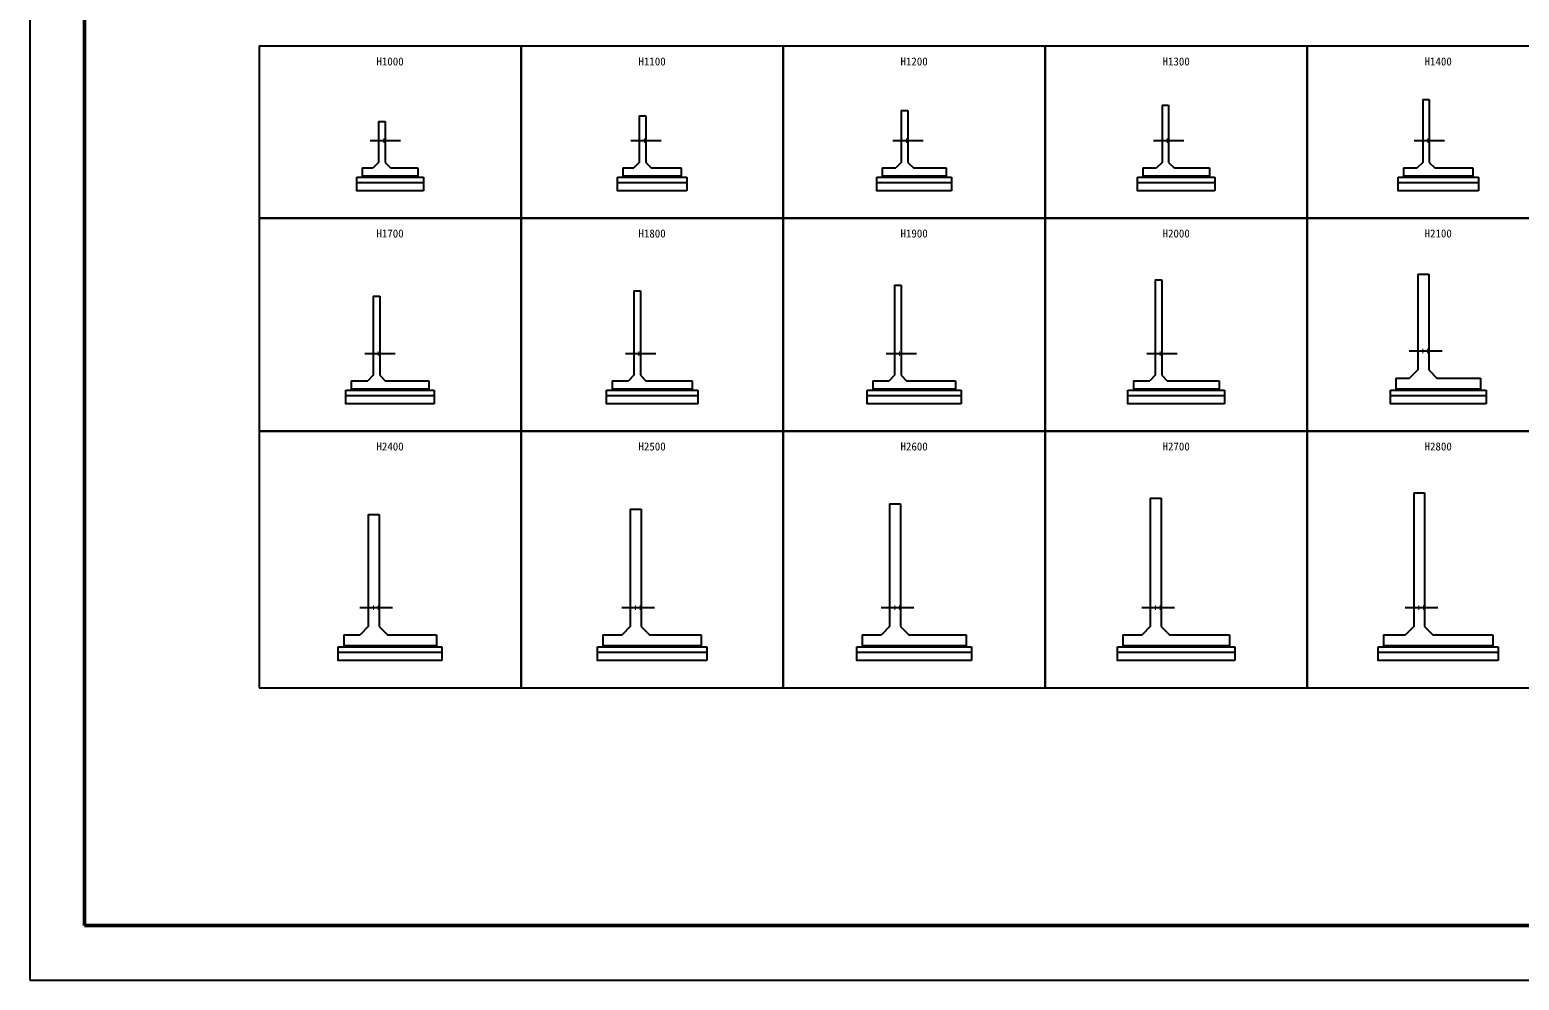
# Model space of a CAD drawing. Units: millimetres, scale not verified. Extents: x -42000 to 42000, y -14850 to 14850.
# Drawn here: x -42000 to -14717, y -14850 to 2553 of the extents above; entities that cross this region are included whole.
import ezdxf
from ezdxf.enums import TextEntityAlignment as Align

# ---------------------------------------------------------------- set-up
doc = ezdxf.new("R2010")
doc.units = ezdxf.units.MM
doc.header["$LTSCALE"] = 50
doc.linetypes.add('DOTTED', pattern=[1.75, 0.25, -1.5])
doc.linetypes.add('LONG_DASHED_DOTTED', pattern=[15.25, 12, -1.5, 0.25, -1.5])
for name, color, linetype, lineweight in [('0-0_CENTER', 7, 'LONG_DASHED_DOTTED', 25), ('0-2_Defpoints', 5, 'Continuous', 25), ('0-4_HYO', 3, 'Continuous', 25), ('0-6_OUTLINE', 1, 'Continuous', 25), ('0-7_OUTLINE2', 4, 'DOTTED', 25), ('0-8_TXT', 7, 'Continuous', 25), ('0-9_WAKU', 3, 'Continuous', 25)]:
    doc.layers.add(name, color=color, linetype=linetype, lineweight=lineweight)
doc.styles.add('ＭＳ ゴシック', font='')
doc.styles.get('ＭＳ ゴシック').set_extended_font_data('MS Gothic')

msp = doc.modelspace()

# ---------------------------------------------------------------- linework, layer by layer
at = {"layer": '0-0_CENTER'}
for p, q in [((-35764.61, 525.78), (-35209.61, 525.78)), ((-30989.61, 525.78), (-30434.61, 525.78)), ((-26189.61, 525.78), (-25634.61, 525.78)), ((-21414.61, 525.78), (-20859.61, 525.78)), ((-16639.61, 525.78), (-16084.61, 525.78)), ((-35864.61, -3374.22), (-35309.61, -3374.22)), ((-31089.61, -3374.22), (-30534.61, -3374.22)), ((-26314.61, -3374.22), (-25759.61, -3374.22)), ((-21539.61, -3374.22), (-20984.61, -3374.22)), ((-16729.61, -3324.22), (-16094.61, -3324.22)), ((-35954.61, -8024.22), (-35319.61, -8024.22)), ((-31154.61, -8024.22), (-30519.61, -8024.22)), ((-26404.61, -8024.22), (-25769.61, -8024.22)), ((-21629.61, -8024.22), (-20994.61, -8024.22)), ((-16804.61, -8024.22), (-16169.61, -8024.22))]:
    msp.add_line(p, q, dxfattribs=at)
at = {"layer": '0-2_Defpoints'}
msp.add_lwpolyline([(-42000, -14850), (0, -14850), (0, 14850), (-42000, 14850)], close=True, dxfattribs=at)
at = {"layer": '0-4_HYO'}
for points in [[(-37800, -894.22), (-33000, -894.22), (-33000, 2255.78), (-37800, 2255.78)], [(-33000, -894.22), (-28200, -894.22), (-28200, 2255.78), (-33000, 2255.78)], [(-28200, -894.22), (-23400, -894.22), (-23400, 2255.78), (-28200, 2255.78)], [(-23400, -894.22), (-18600, -894.22), (-18600, 2255.78), (-23400, 2255.78)], [(-18600, -894.22), (-13800, -894.22), (-13800, 2255.78), (-18600, 2255.78)], [(-37800, -4794.22), (-33000, -4794.22), (-33000, -894.22), (-37800, -894.22)], [(-33000, -4794.22), (-28200, -4794.22), (-28200, -894.22), (-33000, -894.22)], [(-28200, -4794.22), (-23400, -4794.22), (-23400, -894.22), (-28200, -894.22)], [(-23400, -4794.22), (-18600, -4794.22), (-18600, -894.22), (-23400, -894.22)], [(-18600, -4794.22), (-13800, -4794.22), (-13800, -894.22), (-18600, -894.22)], [(-37800, -9494.22), (-33000, -9494.22), (-33000, -4794.22), (-37800, -4794.22)], [(-33000, -9494.22), (-28200, -9494.22), (-28200, -4794.22), (-33000, -4794.22)], [(-28200, -9494.22), (-23400, -9494.22), (-23400, -4794.22), (-28200, -4794.22)], [(-23400, -9494.22), (-18600, -9494.22), (-18600, -4794.22), (-23400, -4794.22)], [(-18600, -9494.22), (-13800, -9494.22), (-13800, -4794.22), (-18600, -4794.22)]]:
    msp.add_lwpolyline(points, close=True, dxfattribs=at)
at = {"layer": '0-6_OUTLINE'}
for p, q in [((-21260, 1175.78), (-21260, 125.78)), ((-21260, 1175.78), (-21140, 1175.78)), ((-21140, 1175.78), (-21140, 125.78)), ((-16485, 1275.78), (-16485, 125.78)), ((-16485, 1275.78), (-16365, 1275.78)), ((-16365, 1275.78), (-16365, 125.78)), ((-35610, 875.78), (-35610, 125.78)), ((-35610, 875.78), (-35490, 875.78)), ((-35490, 875.78), (-35490, 125.78)), ((-30835, 975.78), (-30835, 125.78)), ((-30835, 975.78), (-30715, 975.78)), ((-30715, 975.78), (-30715, 125.78)), ((-26035, 1075.78), (-26035, 125.78)), ((-26035, 1075.78), (-25915, 1075.78)), ((-25915, 1075.78), (-25915, 125.78)), ((-35910, 25.78), (-35710, 25.78)), ((-35910, 25.78), (-35910, -144.22)), ((-35610, 125.78), (-35710, 25.78)), ((-34890, 25.78), (-34890, -144.22)), ((-31135, 25.78), (-30935, 25.78)), ((-31135, 25.78), (-31135, -144.22)), ((-30835, 125.78), (-30935, 25.78)), ((-30065, 25.78), (-30065, -144.22)), ((-26385, 25.78), (-26135, 25.78)), ((-26385, 25.78), (-26385, -144.22)), ((-26035, 125.78), (-26135, 25.78)), ((-25215, 25.78), (-25215, -144.22)), ((-21610, 25.78), (-21360, 25.78)), ((-21610, 25.78), (-21610, -144.22)), ((-21260, 125.78), (-21360, 25.78)), ((-20390, 25.78), (-20390, -144.22)), ((-16835, 25.78), (-16585, 25.78)), ((-16835, 25.78), (-16835, -144.22)), ((-16485, 125.78), (-16585, 25.78)), ((-15565, 25.78), (-15565, -144.22)), ((-36010, -144.22), (-34790, -144.22)), ((-36010, -244.22), (-34790, -244.22)), ((-35910, -124.22), (-34890, -124.22)), ((-34790, -144.22), (-34790, -394.22)), ((-31235, -144.22), (-29965, -144.22)), ((-31235, -244.22), (-29965, -244.22)), ((-31135, -124.22), (-30065, -124.22)), ((-29965, -144.22), (-29965, -394.22)), ((-26485, -144.22), (-25115, -144.22)), ((-26485, -244.22), (-25115, -244.22)), ((-26385, -124.22), (-25215, -124.22)), ((-25115, -144.22), (-25115, -394.22)), ((-21710, -144.22), (-20290, -144.22)), ((-21710, -244.22), (-20290, -244.22)), ((-21610, -124.22), (-20390, -124.22)), ((-20290, -144.22), (-20290, -394.22)), ((-16935, -144.22), (-15465, -144.22)), ((-16935, -244.22), (-15465, -244.22)), ((-16835, -124.22), (-15565, -124.22)), ((-15465, -144.22), (-15465, -394.22)), ((-26160, -2124.22), (-26160, -3774.22)), ((-26160, -2124.22), (-26040, -2124.22)), ((-26040, -2124.22), (-26040, -3774.22)), ((-21385, -2024.22), (-21385, -3774.22)), ((-21385, -2024.22), (-21265, -2024.22)), ((-21265, -2024.22), (-21265, -3774.22)), ((-16575, -1924.22), (-16575, -3674.22)), ((-16575, -1924.22), (-16375, -1924.22)), ((-16375, -1924.22), (-16375, -3674.22)), ((-35710, -2324.22), (-35710, -3774.22)), ((-35710, -2324.22), (-35590, -2324.22)), ((-35590, -2324.22), (-35590, -3774.22)), ((-30935, -2224.22), (-30935, -3774.22)), ((-30935, -2224.22), (-30815, -2224.22)), ((-30815, -2224.22), (-30815, -3774.22)), ((-35710, -3774.22), (-35810, -3874.22)), ((-30935, -3774.22), (-31035, -3874.22)), ((-26160, -3774.22), (-26260, -3874.22)), ((-21385, -3774.22), (-21485, -3874.22)), ((-16575, -3674.22), (-16725, -3824.22)), ((-36210, -4044.22), (-34590, -4044.22)), ((-36110, -3874.22), (-35810, -3874.22)), ((-36110, -3874.22), (-36110, -4044.22)), ((-36110, -4024.22), (-34690, -4024.22)), ((-34690, -3874.22), (-34690, -4044.22)), ((-34590, -4044.22), (-34590, -4294.22)), ((-31435, -4044.22), (-29765, -4044.22)), ((-31335, -3874.22), (-31035, -3874.22)), ((-31335, -3874.22), (-31335, -4044.22)), ((-31335, -4024.22), (-29865, -4024.22)), ((-29865, -3874.22), (-29865, -4044.22)), ((-29765, -4044.22), (-29765, -4294.22)), ((-26660, -4044.22), (-24940, -4044.22)), ((-26560, -3874.22), (-26260, -3874.22)), ((-26560, -3874.22), (-26560, -4044.22)), ((-26560, -4024.22), (-25040, -4024.22)), ((-25040, -3874.22), (-25040, -4044.22)), ((-24940, -4044.22), (-24940, -4294.22)), ((-21885, -4044.22), (-20115, -4044.22)), ((-21785, -3874.22), (-21485, -3874.22)), ((-21785, -3874.22), (-21785, -4044.22)), ((-21785, -4024.22), (-20215, -4024.22)), ((-20215, -3874.22), (-20215, -4044.22)), ((-20115, -4044.22), (-20115, -4294.22)), ((-17075, -4044.22), (-15325, -4044.22)), ((-16975, -3824.22), (-16725, -3824.22)), ((-16975, -3824.22), (-16975, -4044.22)), ((-16975, -4024.22), (-15425, -4024.22)), ((-15425, -3824.22), (-15425, -4044.22)), ((-15325, -4044.22), (-15325, -4294.22)), ((-36210, -4144.22), (-34590, -4144.22)), ((-31435, -4144.22), (-29765, -4144.22)), ((-26660, -4144.22), (-24940, -4144.22)), ((-21885, -4144.22), (-20115, -4144.22)), ((-17075, -4144.22), (-15325, -4144.22)), ((-16650, -5924.22), (-16650, -8374.22)), ((-16650, -5924.22), (-16450, -5924.22)), ((-16450, -5924.22), (-16450, -8374.22)), ((-31000, -6224.22), (-31000, -8374.22)), ((-31000, -6224.22), (-30800, -6224.22)), ((-30800, -6224.22), (-30800, -8374.22)), ((-26250, -6124.22), (-26250, -8374.22)), ((-26250, -6124.22), (-26050, -6124.22)), ((-26050, -6124.22), (-26050, -8374.22)), ((-21475, -6024.22), (-21475, -8374.22)), ((-21475, -6024.22), (-21275, -6024.22)), ((-21275, -6024.22), (-21275, -8374.22)), ((-35800, -6324.22), (-35800, -8374.22)), ((-35800, -6324.22), (-35600, -6324.22)), ((-35600, -6324.22), (-35600, -8374.22)), ((-35800, -8374.22), (-35950, -8524.22)), ((-31000, -8374.22), (-31150, -8524.22)), ((-26250, -8374.22), (-26400, -8524.22)), ((-21475, -8374.22), (-21625, -8524.22)), ((-16650, -8374.22), (-16800, -8524.22)), ((-36250, -8524.22), (-35950, -8524.22)), ((-36250, -8524.22), (-36250, -8744.22)), ((-36250, -8724.22), (-34550, -8724.22)), ((-34550, -8524.22), (-34550, -8744.22)), ((-31500, -8524.22), (-31150, -8524.22)), ((-31500, -8524.22), (-31500, -8744.22)), ((-31500, -8724.22), (-29700, -8724.22)), ((-29700, -8524.22), (-29700, -8744.22)), ((-26750, -8524.22), (-26400, -8524.22)), ((-26750, -8524.22), (-26750, -8744.22)), ((-26750, -8724.22), (-24850, -8724.22)), ((-24850, -8524.22), (-24850, -8744.22)), ((-21975, -8524.22), (-21625, -8524.22)), ((-21975, -8524.22), (-21975, -8744.22)), ((-21975, -8724.22), (-20025, -8724.22)), ((-20025, -8524.22), (-20025, -8744.22)), ((-17200, -8524.22), (-16800, -8524.22)), ((-17200, -8524.22), (-17200, -8744.22)), ((-17200, -8724.22), (-15200, -8724.22)), ((-15200, -8524.22), (-15200, -8744.22)), ((-36350, -8744.22), (-34450, -8744.22)), ((-36350, -8844.22), (-34450, -8844.22)), ((-34450, -8744.22), (-34450, -8994.22)), ((-31600, -8744.22), (-29600, -8744.22)), ((-31600, -8844.22), (-29600, -8844.22)), ((-29600, -8744.22), (-29600, -8994.22)), ((-26850, -8744.22), (-24750, -8744.22)), ((-26850, -8844.22), (-24750, -8844.22)), ((-24750, -8744.22), (-24750, -8994.22)), ((-22075, -8744.22), (-19925, -8744.22)), ((-22075, -8844.22), (-19925, -8844.22)), ((-19925, -8744.22), (-19925, -8994.22)), ((-17300, -8744.22), (-15100, -8744.22)), ((-17300, -8844.22), (-15100, -8844.22)), ((-15100, -8744.22), (-15100, -8994.22))]:
    msp.add_line(p, q, dxfattribs=at)
for points in [[(-35490, 125.78), (-35390, 25.78), (-34890, 25.78)], [(-30715, 125.78), (-30615, 25.78), (-30065, 25.78)], [(-25915, 125.78), (-25815, 25.78), (-25215, 25.78)], [(-21140, 125.78), (-21040, 25.78), (-20390, 25.78)], [(-16365, 125.78), (-16265, 25.78), (-15565, 25.78)], [(-34790, -394.22), (-36010, -394.22), (-36010, -144.22)], [(-29965, -394.22), (-31235, -394.22), (-31235, -144.22)], [(-25115, -394.22), (-26485, -394.22), (-26485, -144.22)], [(-20290, -394.22), (-21710, -394.22), (-21710, -144.22)], [(-15465, -394.22), (-16935, -394.22), (-16935, -144.22)], [(-35590, -3774.22), (-35490, -3874.22), (-34690, -3874.22)], [(-30815, -3774.22), (-30715, -3874.22), (-29865, -3874.22)], [(-26040, -3774.22), (-25940, -3874.22), (-25040, -3874.22)], [(-21265, -3774.22), (-21165, -3874.22), (-20215, -3874.22)], [(-16375, -3674.22), (-16225, -3824.22), (-15425, -3824.22)], [(-34590, -4294.22), (-36210, -4294.22), (-36210, -4044.22)], [(-29765, -4294.22), (-31435, -4294.22), (-31435, -4044.22)], [(-24940, -4294.22), (-26660, -4294.22), (-26660, -4044.22)], [(-20115, -4294.22), (-21885, -4294.22), (-21885, -4044.22)], [(-15325, -4294.22), (-17075, -4294.22), (-17075, -4044.22)], [(-35600, -8374.22), (-35450, -8524.22), (-34550, -8524.22)], [(-30800, -8374.22), (-30650, -8524.22), (-29700, -8524.22)], [(-26050, -8374.22), (-25900, -8524.22), (-24850, -8524.22)], [(-21275, -8374.22), (-21125, -8524.22), (-20025, -8524.22)], [(-16450, -8374.22), (-16300, -8524.22), (-15200, -8524.22)], [(-34450, -8994.22), (-36350, -8994.22), (-36350, -8744.22)], [(-29600, -8994.22), (-31600, -8994.22), (-31600, -8744.22)], [(-24750, -8994.22), (-26850, -8994.22), (-26850, -8744.22)], [(-19925, -8994.22), (-22075, -8994.22), (-22075, -8744.22)], [(-15100, -8994.22), (-17300, -8994.22), (-17300, -8744.22)]]:
    msp.add_lwpolyline(points, dxfattribs=at)
at = {"layer": '0-7_OUTLINE2'}
for p, q in [((-35610, 550.78), (-35490, 550.78)), ((-30835, 550.78), (-30715, 550.78)), ((-26035, 550.78), (-25915, 550.78)), ((-21260, 550.78), (-21140, 550.78)), ((-16485, 550.78), (-16365, 550.78)), ((-35610, 500.78), (-35490, 500.78)), ((-30835, 500.78), (-30715, 500.78)), ((-26035, 500.78), (-25915, 500.78)), ((-21260, 500.78), (-21140, 500.78)), ((-16485, 500.78), (-16365, 500.78)), ((-35710, -3349.22), (-35590, -3349.22)), ((-35710, -3399.22), (-35590, -3399.22)), ((-30935, -3349.22), (-30815, -3349.22)), ((-30935, -3399.22), (-30815, -3399.22)), ((-26160, -3349.22), (-26040, -3349.22)), ((-26160, -3399.22), (-26040, -3399.22)), ((-21385, -3349.22), (-21265, -3349.22)), ((-21385, -3399.22), (-21265, -3399.22)), ((-16575, -3299.22), (-16375, -3299.22)), ((-16575, -3349.22), (-16375, -3349.22)), ((-35800, -7999.22), (-35600, -7999.22)), ((-35800, -8049.22), (-35600, -8049.22)), ((-31000, -7999.22), (-30800, -7999.22)), ((-31000, -8049.22), (-30800, -8049.22)), ((-26250, -7999.22), (-26050, -7999.22)), ((-26250, -8049.22), (-26050, -8049.22)), ((-21475, -7999.22), (-21275, -7999.22)), ((-21475, -8049.22), (-21275, -8049.22)), ((-16650, -7999.22), (-16450, -7999.22)), ((-16650, -8049.22), (-16450, -8049.22))]:
    msp.add_line(p, q, dxfattribs=at)
at = {"layer": '0-9_WAKU', "lineweight": 50}
msp.add_lwpolyline([(-41000, -13850), (-1000, -13850), (-1000, 13850), (-41000, 13850)], close=True, dxfattribs=at)

# ---------------------------------------------------------------- texts
at = {"layer": '0-8_TXT', "style": 'ＭＳ ゴシック'}
for s, p in [('H1000', (-35650, 1855.78)), ('H1100', (-30850, 1855.78)), ('H1200', (-26050, 1855.78)), ('H1300', (-21250, 1855.78)), ('H1400', (-16450, 1855.78)), ('H1700', (-35650, -1294.22)), ('H1800', (-30850, -1294.22)), ('H1900', (-26050, -1294.22)), ('H2000', (-21250, -1294.22)), ('H2100', (-16450, -1294.22)), ('H2400', (-35650, -5194.22)), ('H2500', (-30850, -5194.22)), ('H2600', (-26050, -5194.22)), ('H2700', (-21250, -5194.22)), ('H2800', (-16450, -5194.22))]:
    msp.add_text(s, height=146.6, dxfattribs=at).set_placement(p, align=Align.BOTTOM_LEFT)

doc.saveas('drawing.dxf')
